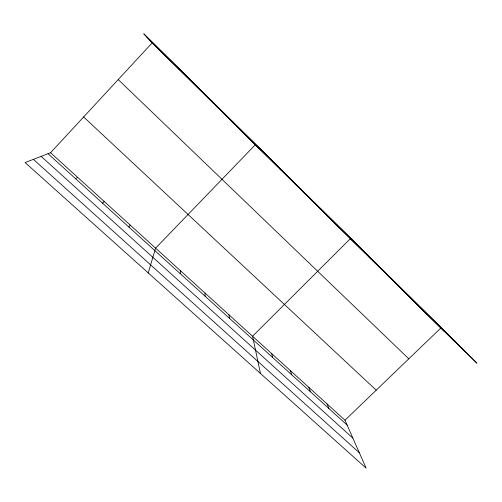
<?xml version="1.0" encoding="UTF-8"?>
<svg xmlns="http://www.w3.org/2000/svg" width="502" height="502" viewBox="0 0 502 502"><rect width="100%" height="100%" fill="white"/><g stroke="black" fill="none" stroke-linecap="round" stroke-linejoin="round"><path stroke-width="0.75" d="M180.218 273.634L180.551 270.823M148.228 272.9L155.589 248.145L255.38 144.683L264.309 152.972M128.964 227.136L130.125 225.009M102.546 203.159L104.146 201.402M50.558 152.721L344.987 420.218L366.14 468.184L25.1 162.56L50.558 152.721L152.282 42.77L143.792 33.816L476.9 363.166L152.282 42.77M344.987 420.218L440.838 328.007M75.57 178.687L77.628 177.313M230.399 119.991L230.889 120.417M33.389 159.36L359.338 452.766M41.151 156.36L352.893 438.152M48.029 153.7L347.127 425.068M83.639 116.966L376.211 390.179M279.859 168.873L281.139 170.09M303.842 192.586L305.498 194.167M118.227 79.586L408.797 358.83M327.354 215.829L329.368 217.768M373.902 261.329L350.409 238.613L252.562 336.246L260.456 373.475M369.07 257.068L371.706 259.616M387.444 275.221L390.336 278.033M405.522 293.093L408.672 296.161M423.318 310.688L426.713 313.995M146.565 36.74L465.285 351.839M149.15 39.47L454.297 341.128M151.441 41.886L444.477 331.552M178.486 68.617L178.869 69.05M327.066 403.941L328.954 408.584M308.868 387.406L310.5 391.836M290.394 370.62L291.75 374.831M271.626 353.565L272.705 357.549M229.019 314.861L229.458 318.306M205.023 293.055L205.08 296.193"/></g></svg>
